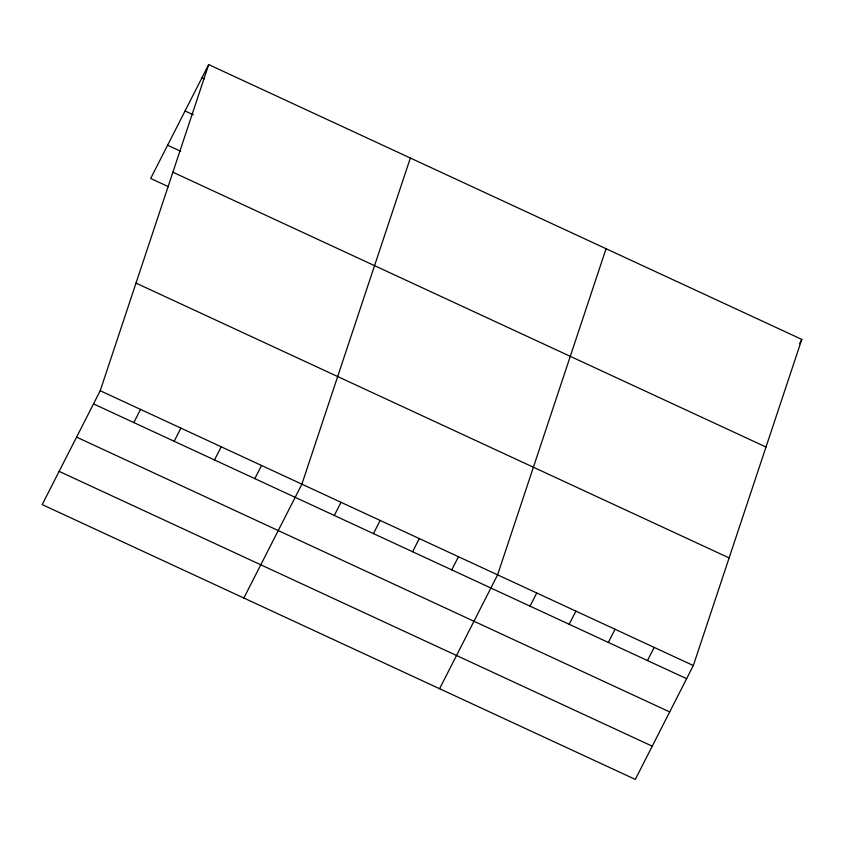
<?xml version="1.0" encoding="UTF-8"?>
<svg xmlns="http://www.w3.org/2000/svg" width="844" height="844" viewBox="0 0 844 844"><rect width="100%" height="100%" fill="white"/><g stroke="black" fill="none" stroke-linecap="round" stroke-linejoin="round"><path stroke-width="1.27" d="M100.214 390.73L208.69 64.587L801.8 339.404L693.325 665.536L635.31 779.413L42.2 504.596L100.214 390.73L693.325 665.536M410.342 158.028L301.878 484.171L243.853 598.037M606.076 248.716L497.601 574.848L439.587 688.725M208.69 64.587L150.675 178.464L168.462 186.703M133.837 422.58L140.547 409.414M174.17 441.275L180.88 428.108M214.503 459.959L221.212 446.792M254.835 478.643L261.545 465.477M334.308 515.473L341.018 502.307M373.459 533.608L380.169 520.442M412.6 551.744L419.31 538.577M451.751 569.879L458.461 556.713M530.043 606.161L536.752 592.994M569.183 624.296L575.893 611.13M608.334 642.432L615.033 629.265M799.563 343.793L801.8 339.404M647.475 660.567L654.184 647.401M201.98 77.754L204.353 78.861M185.047 110.986L193.35 114.837M167.608 145.231L180.648 151.276M172.893 172.218L766.004 447.025M136.011 283.109L729.121 557.916M93.515 403.896L686.626 678.703M76.582 437.129L669.693 711.935M59.133 471.363L652.243 746.18"/></g></svg>
